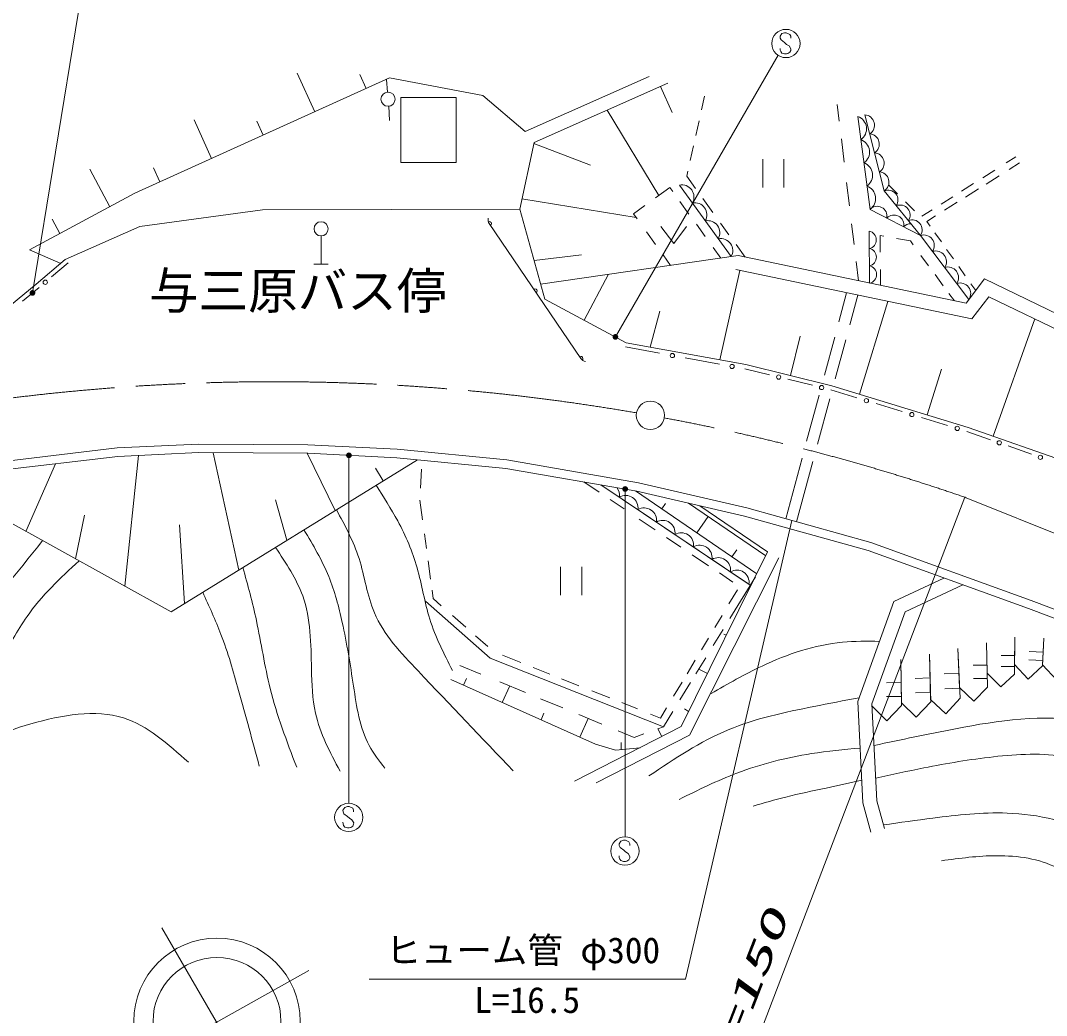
# Model space of a CAD drawing. Units: millimetres, scale not verified. Extents: x 40000 to 680000, y 20000 to 380000.
# Drawn here: x 118694 to 191173, y 263468 to 333772 of the extents above; entities that cross this region are included whole.
import ezdxf
from ezdxf.enums import TextEntityAlignment as Align

# ---------------------------------------------------------------- set-up
doc = ezdxf.new("R2010")
doc.units = ezdxf.units.MM
doc.header["$LTSCALE"] = 1000
doc.linetypes.add('CHAIN', pattern=[18.5, 12, -1.5, 3.5, -1.5])
for name, color, linetype, lineweight in [('M-BGD', 7, 'Continuous', 13), ('M-BMK', 2, 'CHAIN', 13), ('M-BMK-SRVR', 3, 'Continuous', 13), ('M-STR-HTXT', 7, 'Continuous', 13), ('M-STR-STR3', 7, 'Continuous', 13), ('M-STR-STRC', 7, 'Continuous', 13)]:
    doc.layers.add(name, color=color, linetype=linetype, lineweight=lineweight)
doc.styles.add('ＭＳ ゴシック', font='')
doc.styles.get('ＭＳ ゴシック').set_extended_font_data('MS Gothic')

# ---------------------------------------------------------------- blocks, each defined once
blk = doc.blocks.new('filled_dot')
at = {"color": 0, "linetype": 'Continuous', "lineweight": -2, "const_width": 1.25}
blk.add_lwpolyline([(-0.625, 0, 1), (0.625, 0, 1)], format="xyb", close=True, dxfattribs=at)

msp = doc.modelspace()

# ---------------------------------------------------------------- linework, layer by layer
at = {"layer": 'M-BGD'}
for p, q in [((138238, 330049), (139476, 327317)), ((142668, 329963), (143119, 328967)), ((154352, 325932), (163102, 329809)), ((126772, 321562), (144764, 329712)), ((144622, 328715), (144541, 329611)), ((144764, 329712), (151365, 328463)), ((154979, 325164), (164431, 329353)), ((164723, 327267), (163903, 329119)), ((145572, 323734), (145573, 328342)), ((145573, 328342), (149474, 328341)), ((149474, 328341), (149473, 323732)), ((151365, 328463), (154352, 325932)), ((167020, 328416), (166805, 327454)), ((144702, 327715), (144772, 326715)), ((176528, 326668), (176385, 327841)), ((163777, 321409), (160129, 327446)), ((177847, 326997), (178706, 320430)), ((178706, 320430), (177847, 326997)), ((179710, 321736), (178343, 327106)), ((179710, 321736), (178343, 327106)), ((130950, 326748), (132188, 324015)), ((135381, 326662), (135832, 325666)), ((166630, 326673), (166403, 325657)), ((153961, 320433), (154979, 325164)), ((158959, 323552), (154959, 325072)), ((166236, 324911), (166008, 323891)), ((176880, 323771), (176681, 325402)), ((188319, 323707), (188999, 324137)), ((123587, 323259), (125003, 320615)), ((128094, 323361), (128545, 322365)), ((149473, 323732), (145572, 323734)), ((171130, 321972), (171130, 323972)), ((172630, 323971), (172630, 321971)), ((188542, 323256), (189267, 323715)), ((165836, 323121), (165757, 322770)), ((166387, 321897), (165757, 322770)), ((186676, 322666), (187521, 323201)), ((186903, 322218), (187820, 322799)), ((164562, 321975), (163563, 321255)), ((164774, 321681), (164562, 321975)), ((168896, 317087), (165247, 322146)), ((168896, 317087), (165247, 322146)), ((177255, 320683), (177054, 322331)), ((180018, 322151), (180646, 321529)), ((185181, 321720), (186015, 322247)), ((185441, 321293), (186361, 321875)), ((119319, 317570), (126772, 321562)), ((162182, 319851), (154118, 321162)), ((167614, 320197), (166893, 321196)), ((182271, 318587), (179710, 321736)), ((182271, 318587), (179710, 321736)), ((183734, 320803), (184557, 321324)), ((127118, 319223), (135792, 320390)), ((135792, 320390), (153961, 320433)), ((153961, 320433), (155728, 314089)), ((162801, 320706), (161989, 320119)), ((165914, 320100), (165271, 320992)), ((178706, 320430), (182271, 318587)), ((182271, 318587), (178706, 320430)), ((181214, 320966), (181850, 320336)), ((182373, 319941), (183087, 320393)), ((183977, 320365), (184866, 320928)), ((120933, 319743), (121477, 318726)), ((161989, 320119), (162250, 319757)), ((182724, 319571), (183342, 319963)), ((121855, 316886), (127118, 319223)), ((158278, 309886), (151812, 319424)), ((163938, 319226), (164837, 318026)), ((164837, 318026), (165738, 319225)), ((167064, 318506), (166439, 319373)), ((168743, 318631), (168142, 319464)), ((177587, 317942), (177410, 319399)), ((182724, 319571), (182961, 319236)), ((139927, 318552), (139926, 316552)), ((162916, 318834), (163562, 317938)), ((178677, 315215), (178646, 318885)), ((178677, 315215), (178646, 318885)), ((179416, 318582), (179688, 318533)), ((179426, 317408), (179416, 318582)), ((180575, 318376), (181558, 318201)), ((181558, 318201), (181754, 317934)), ((182271, 318587), (185694, 314059)), ((185694, 314059), (182271, 318587)), ((183295, 318764), (183747, 318125)), ((119319, 317570), (121536, 316613)), ((168164, 316982), (167627, 317725)), ((169879, 317055), (169240, 317942)), ((184118, 317601), (184594, 316930)), ((119808, 315133), (121855, 316886)), ((158316, 317207), (154970, 316808)), ((155433, 315147), (169388, 317158)), ((164092, 317204), (164620, 316471)), ((169388, 317158), (185490, 313790)), ((177899, 315378), (177734, 316739)), ((182306, 317180), (182843, 316449)), ((122050, 316658), (120879, 315655)), ((139426, 316553), (140426, 316552)), ((169515, 316110), (168095, 309792)), ((169230, 316170), (185902, 312682)), ((179446, 315054), (179436, 316184)), ((184982, 316382), (185434, 315743)), ((160236, 315839), (158502, 312603)), ((183307, 315817), (183883, 315031)), ((185490, 313790), (186805, 315515)), ((186805, 315515), (208570, 304938)), ((115811, 311869), (119808, 315133)), ((120000, 314903), (118837, 313953)), ((185838, 315173), (186178, 314693)), ((155728, 314089), (161490, 311002)), ((176505, 312491), (177056, 314533)), ((177272, 312263), (177840, 314369)), ((179957, 313926), (177956, 307376)), ((184277, 314495), (184668, 313962)), ((185902, 312682), (187104, 314258)), ((187104, 314258), (208990, 303622)), ((163853, 313242), (163176, 310693)), ((190342, 312684), (187413, 304402)), ((161490, 311002), (169931, 309456)), ((173761, 311462), (173083, 308686)), ((175484, 308703), (176210, 311397)), ((176246, 308455), (176987, 311203)), ((161436, 310707), (163846, 310265)), ((165652, 309934), (168062, 309493)), ((169869, 309162), (171602, 308739)), ((169931, 309456), (176015, 307969)), ((183754, 309130), (182738, 305915)), ((172902, 308421), (174635, 307998)), ((174226, 304038), (175109, 307311)), ((175935, 307680), (177767, 307120)), ((176015, 307969), (185649, 305026)), ((175001, 303839), (175866, 307046)), ((179142, 306700), (180974, 306141)), ((182348, 305721), (184180, 305161)), ((185555, 304741), (187215, 304154)), ((185649, 305026), (194380, 301938)), ((125520, 303575), (131258, 303840)), ((131258, 303840), (138997, 303793)), ((138997, 303793), (145313, 303480)), ((188460, 303714), (190120, 303126)), ((114522, 302262), (125520, 303575)), ((114610, 301668), (125569, 302977)), ((125569, 302977), (131270, 303240)), ((127017, 303044), (126073, 293805)), ((131270, 303240), (138981, 303193)), ((132314, 303234), (134110, 294945)), ((138946, 303194), (140918, 299147)), ((138981, 303193), (145269, 302881)), ((145313, 303480), (153053, 302721)), ((121170, 302452), (119071, 297675)), ((129339, 292000), (146734, 302738)), ((145269, 302881), (152972, 302126)), ((153053, 302721), (162348, 301117)), ((172751, 298565), (173907, 302852)), ((173521, 298350), (174668, 302602)), ((143776, 302133), (144321, 301248)), ((146946, 300728), (147016, 302070)), ((152972, 302126), (162229, 300528)), ((112513, 301301), (129339, 292000)), ((159583, 300436), (158484, 301175)), ((170155, 293937), (159691, 300966)), ((170245, 293877), (159691, 300966)), ((162348, 301117), (169998, 299335)), ((162130, 300551), (170711, 294679)), ((162229, 300528), (169849, 298753)), ((136703, 299897), (137514, 297046)), ((147091, 298485), (146901, 299874)), ((161336, 299259), (160349, 299922)), ((164257, 299637), (164005, 299269)), ((165889, 299676), (171339, 295946)), ((166694, 299488), (171473, 296218)), ((123206, 298815), (122572, 295740)), ((167271, 298730), (166481, 297574)), ((169849, 298753), (178577, 296313)), ((169998, 299335), (178760, 296885)), ((129931, 298143), (130284, 292583)), ((163533, 297783), (162398, 298546)), ((147368, 296455), (147225, 297503)), ((165353, 296560), (164324, 297252)), ((178760, 296885), (190101, 292789)), ((165362, 283879), (171473, 296218)), ((165959, 283286), (172274, 295798)), ((167303, 295251), (166151, 296025)), ((169289, 296366), (168956, 295880)), ((178577, 296313), (189894, 292226)), ((147664, 294287), (147487, 295584)), ((156851, 293170), (156852, 295170)), ((158352, 295170), (158351, 293170)), ((169019, 294098), (168062, 294741)), ((168798, 291510), (170605, 294465)), ((183930, 294380), (180378, 292720)), ((168742, 292551), (169342, 293553)), ((185263, 293899), (181179, 291991)), ((147850, 292925), (147769, 293523)), ((147850, 292925), (148419, 292425)), ((147305, 292740), (151865, 288725)), ((180378, 292720), (177836, 285649)), ((189894, 292226), (209834, 284719)), ((190101, 292789), (210204, 285221)), ((149204, 291733), (150143, 290907)), ((167745, 290887), (168254, 291737)), ((181179, 291991), (178845, 285500)), ((167633, 289606), (168327, 290740)), ((150826, 290306), (151699, 289538)), ((166800, 289309), (167297, 290139)), ((168387, 290416), (168558, 290331)), ((188908, 287596), (188948, 290197)), ((188918, 288270), (188948, 290197)), ((190900, 288164), (190981, 290133)), ((190903, 288237), (190981, 290133)), ((185035, 286640), (184919, 289405)), ((185067, 285891), (184919, 289405)), ((186999, 286661), (186933, 289801)), ((186978, 287660), (186933, 289801)), ((151865, 288725), (164121, 283865)), ((152736, 288918), (154037, 288401)), ((165778, 287604), (166362, 288578)), ((166405, 287598), (167101, 288736)), ((180923, 285363), (180889, 288613)), ((180921, 285554), (180889, 288613)), ((182995, 285627), (182904, 289009)), ((182990, 285787), (182904, 289009)), ((188928, 288897), (187980, 288911)), ((190916, 288558), (189937, 288598)), ((190940, 289149), (189961, 289189)), ((149733, 288209), (151224, 287592)), ((154914, 288054), (156087, 287589)), ((166617, 287945), (167226, 287643)), ((186966, 288231), (185995, 288211)), ((188916, 288116), (187968, 288131)), ((189881, 287238), (188918, 288270)), ((189881, 287238), (190900, 288164)), ((191911, 287153), (190903, 288237)), ((149094, 287219), (159312, 282633)), ((150200, 287283), (149991, 286817)), ((152551, 287042), (154374, 286287)), ((156901, 287266), (158146, 286772)), ((164833, 286026), (165433, 287028)), ((182949, 287318), (181904, 287290)), ((184993, 287648), (183946, 287604)), ((186986, 287289), (186014, 287269)), ((187946, 286680), (186978, 287660)), ((187946, 286680), (188908, 287596)), ((153250, 286752), (152728, 285588)), ((159047, 286415), (160316, 285911)), ((165281, 285761), (166033, 286990)), ((180906, 286988), (179863, 286977)), ((182976, 286303), (181931, 286275)), ((185037, 286594), (183990, 286549)), ((186048, 285680), (185035, 286640)), ((186048, 285680), (186999, 286661)), ((155428, 285850), (157002, 285199)), ((161164, 285575), (162290, 285129)), ((177836, 285649), (178206, 278489)), ((180917, 286013), (179873, 286002)), ((181977, 284545), (182995, 285627)), ((184065, 284792), (182990, 285787)), ((184065, 284792), (185067, 285891)), ((163910, 284486), (164338, 285200)), ((164121, 283865), (164787, 284953)), ((165592, 285146), (165895, 284955)), ((178845, 285500), (179199, 278645)), ((179891, 284299), (178854, 285323)), ((179891, 284299), (180923, 285363)), ((181977, 284545), (180921, 285554)), ((155674, 284826), (155465, 284360)), ((158145, 284725), (159766, 284054)), ((158796, 284456), (158202, 283131)), ((163205, 284766), (163910, 284486)), ((157826, 280014), (165362, 283879)), ((160920, 283576), (162042, 283111)), ((163712, 283716), (163990, 283175)), ((163713, 283717), (164121, 283865)), ((159367, 279905), (165959, 283286)), ((161123, 282751), (161116, 282256)), ((162042, 283111), (162735, 283362)), ((159312, 282633), (160733, 282217)), ((160733, 282217), (162459, 282390)), ((178206, 278489), (178753, 276431)), ((179199, 278645), (179719, 276688))]:
    msp.add_line(p, q, dxfattribs=at)
for centre, radius in [((144658, 328213), 500), ((139927, 319052), 500), ((120440, 315279), 150), ((164749, 310100), 150), ((168965, 309328), 150), ((172252, 308580), 150), ((175285, 307839), 150), ((178455, 306910), 150), ((181661, 305931), 150), ((184868, 304951), 150), ((187837, 303934), 150), ((190742, 302906), 150)]:
    msp.add_circle(centre, radius, dxfattribs=at)
for centre, radius, start, end in [((177522, 326120), 935, 305.19325, 69.71915), ((178291, 326378), 730, 302.63103, 85.92231), ((178633, 325035), 730, 302.63103, 85.92231), ((177737, 324478), 935, 305.19325, 69.71915), ((178975, 323693), 730, 302.63103, 85.92231), ((177952, 322836), 935, 305.19325, 69.71915), ((179316, 322350), 730, 302.63103, 85.92231), ((165413, 321305), 858, 330.46581, 101.14272), ((178167, 321195), 935, 305.19325, 69.71915), ((179976, 321080), 708, 326.18218, 112.06859), ((166325, 320040), 858, 330.46581, 101.14272), ((179209, 319948), 697, 349.09808, 136.21507), ((180829, 320030), 708, 326.18218, 112.06859), ((152226, 319704), 500, 169.13521, 214.13521), ((167237, 318775), 858, 330.46581, 101.14272), ((180398, 319333), 697, 349.09808, 136.21507), ((181683, 318981), 708, 326.18218, 112.06859), ((151812, 319424), 150, 304.13521, 124.13521), ((181586, 318719), 697, 89.1527, 136.21507), ((168150, 317510), 858, 330.46581, 101.14272), ((178527, 318273), 624, 281.95592, 79.00144), ((182496, 317868), 754, 326.7532, 107.4285), ((178537, 317049), 624, 281.95592, 79.00144), ((183352, 316736), 754, 326.7532, 107.4285), ((178547, 315826), 624, 281.95592, 79.00144), ((184208, 315604), 754, 326.7532, 107.4285), ((155045, 314655), 150, 304.13521, 124.13521), ((185064, 314472), 754, 326.7532, 107.4285), ((158278, 309886), 150, 304.13521, 124.13521), ((158692, 310167), 500, 214.13521, 259.13521), ((160138, 300219), 871, 351.31248, 39.50398), ((161446, 299341), 871, 351.31248, 120.9105), ((162754, 298462), 871, 351.31248, 120.9105), ((164062, 297583), 871, 351.31248, 120.9105), ((165370, 296705), 871, 351.31248, 120.9105), ((166678, 295826), 871, 351.31248, 120.9105), ((167986, 294948), 871, 351.31248, 120.9105), ((169295, 294069), 871, 351.31248, 120.9105)]:
    msp.add_arc(centre, radius, start, end, dxfattribs=at)
for points, knots in [([(143819, 300938), (144348, 300108), (144877, 299279), (145344, 298412), (145909, 297361), (146383, 296255), (146711, 295107), (147054, 293906), (147236, 292659), (147607, 291473), (148000, 290215), (148605, 289027), (149210, 287839)], [0, 0, 0, 0, 1, 1, 1, 2, 2, 2, 3, 3, 3, 4, 4, 4, 4]), ([(141012, 299205), (141615, 298086), (142219, 296967), (142606, 295761), (143013, 294493), (143182, 293128), (143692, 291922), (144350, 290368), (145575, 289079), (146781, 287811), (149069, 285406), (151287, 283075), (153504, 280744)], [0, 0, 0, 0, 1, 1, 1, 2, 2, 2, 3, 3, 3, 4, 4, 4, 4]), ([(138717, 297789), (139357, 296713), (139997, 295637), (140467, 294487), (140892, 293446), (141178, 292345), (141419, 291245), (141746, 289757), (141989, 288271), (142219, 286744), (142437, 285295), (142644, 283807), (143323, 282549), (143628, 281984), (144029, 281465), (144429, 280947)], [0, 0, 0, 0, 1, 1, 1, 2, 2, 2, 3, 3, 3, 4, 4, 4, 5, 5, 5, 5]), ([(120251, 297023), (118419, 294714), (116588, 292405), (114564, 290267), (113233, 288861), (111819, 287529), (110598, 286026), (109507, 284683), (108571, 283204), (107815, 281646), (107202, 280382), (106708, 279067), (106214, 277752)], [0, 0, 0, 0, 1, 1, 1, 2, 2, 2, 3, 3, 3, 4, 4, 4, 4]), ([(136700, 296544), (137448, 295435), (138196, 294326), (138627, 293110), (139194, 291509), (139213, 289722), (139251, 287964), (139274, 286898), (139304, 285843), (139528, 284834), (139846, 283404), (140556, 282067), (141265, 280730)], [0, 0, 0, 0, 1, 1, 1, 2, 2, 2, 3, 3, 3, 4, 4, 4, 4]), ([(122829, 295598), (121504, 294365), (120179, 293132), (119154, 291656), (118457, 290653), (117899, 289536), (117136, 288597), (116295, 287562), (115205, 286742), (114145, 285886), (112892, 284874), (111680, 283810), (110736, 282549), (109793, 281290), (109116, 279833), (108440, 278377)], [0, 0, 0, 0, 1, 1, 1, 2, 2, 2, 3, 3, 3, 4, 4, 4, 5, 5, 5, 5]), ([(134405, 295127), (134746, 293881), (135086, 292635), (135358, 291373), (135701, 289777), (135936, 288154), (136330, 286574), (136802, 284679), (137504, 282844), (138205, 281010)], [0, 0, 0, 0, 1, 1, 1, 2, 2, 2, 3, 3, 3, 3]), ([(131562, 293372), (132015, 292390), (132468, 291408), (132854, 290400), (133348, 289107), (133731, 287772), (134104, 286435), (134602, 284651), (135082, 282866), (135563, 281080)], [0, 0, 0, 0, 1, 1, 1, 2, 2, 2, 3, 3, 3, 3]), ([(167486, 286219), (168663, 286897), (169840, 287575), (171077, 288160), (172873, 289008), (174795, 289661), (176757, 289843), (177621, 289924), (178493, 289913), (179365, 289902)], [0, 0, 0, 0, 1, 1, 1, 2, 2, 2, 3, 3, 3, 3]), ([(163087, 280395), (164900, 281610), (166712, 282826), (168694, 283654), (170610, 284454), (172684, 284893), (174740, 285301), (175808, 285512), (176871, 285716), (177933, 285920)], [0, 0, 0, 0, 1, 1, 1, 2, 2, 2, 3, 3, 3, 3]), ([(110596, 278446), (111546, 279487), (112497, 280528), (113587, 281366), (115266, 282656), (117274, 283463), (119430, 284076), (121622, 284700), (123967, 285124), (125967, 284491), (127662, 283954), (129109, 282657), (130556, 281360)], [0, 0, 0, 0, 1, 1, 1, 2, 2, 2, 3, 3, 3, 4, 4, 4, 4]), ([(178998, 282547), (180906, 282953), (182814, 283359), (184755, 283730), (187800, 284311), (190924, 284805), (193964, 284236), (195734, 283904), (197476, 283211), (198915, 282151), (200541, 280954), (201780, 279288), (202893, 277569), (203748, 276249), (204528, 274897), (205067, 273449), (205691, 271773), (205992, 269968), (206176, 268173), (206275, 267199), (206341, 266229), (206406, 265258)], [0, 0, 0, 0, 1, 1, 1, 2, 2, 2, 3, 3, 3, 4, 4, 4, 5, 5, 5, 6, 6, 6, 7, 7, 7, 7]), ([(165224, 278738), (166564, 279397), (167904, 280057), (169297, 280588), (170996, 281236), (172775, 281695), (174573, 281975), (175712, 282152), (176859, 282258), (178006, 282363)], [0, 0, 0, 0, 1, 1, 1, 2, 2, 2, 3, 3, 3, 3]), ([(179117, 280245), (180248, 280492), (181380, 280738), (182516, 280962), (184140, 281283), (185772, 281559), (187422, 281745), (189149, 281940), (190896, 282036), (192623, 281743), (194714, 281390), (196776, 280467), (198313, 279043), (199592, 277859), (200506, 276327), (201353, 274774), (202091, 273420), (202778, 272049), (203216, 270603), (203675, 269088), (203862, 267491), (204048, 265893)], [0, 0, 0, 0, 1, 1, 1, 2, 2, 2, 3, 3, 3, 4, 4, 4, 5, 5, 5, 6, 6, 6, 7, 7, 7, 7]), ([(170446, 278268), (171213, 278489), (171979, 278710), (172752, 278905), (173695, 279142), (174647, 279338), (175598, 279542), (176441, 279722), (177282, 279907), (178123, 280092)], [0, 0, 0, 0, 1, 1, 1, 2, 2, 2, 3, 3, 3, 3]), ([(179653, 276936), (180820, 277099), (181987, 277261), (183152, 277412), (184884, 277635), (186612, 277832), (188387, 277768), (190604, 277689), (192895, 277203), (194696, 275998), (196194, 274995), (197354, 273496), (198328, 271933), (199017, 270827), (199613, 269689), (200071, 268491), (200311, 267864), (200514, 267221), (200716, 266578)], [0, 0, 0, 0, 1, 1, 1, 2, 2, 2, 3, 3, 3, 4, 4, 4, 5, 5, 5, 6, 6, 6, 6]), ([(183749, 274400), (185042, 274577), (186336, 274754), (187669, 274757), (189138, 274761), (190654, 274554), (191923, 273895), (193180, 273243), (194194, 272148), (195148, 271050), (195958, 270119), (196724, 269186), (197490, 268253)], [0, 0, 0, 0, 1, 1, 1, 2, 2, 2, 3, 3, 3, 4, 4, 4, 4])]:
    msp.add_open_spline(points, degree=3, knots=knots, dxfattribs=at)
at = {"layer": 'M-BMK'}
msp.add_line((185502, 300056), (237144, 279258), dxfattribs=at)
for start, end in [(80.17024, 117.09607), (70.97313, 79.40629)]:
    msp.add_arc((136600, 158251), 150000, start, end, dxfattribs=at)
at = {"layer": 'M-BMK-SRVR'}
for p, q in [((136147, 256819), (128688, 269652)), ((139059, 266642), (121250, 256686))]:
    msp.add_line(p, q, dxfattribs=at)
for centre, radius in [((163193, 305875), 1000), ((132574, 263046), 5885), ((132574, 263046), 4520)]:
    msp.add_circle(centre, radius, dxfattribs=at)
at = {"layer": 'M-STR-HTXT'}
msp.add_line((185407, 300088), (169314, 257986), dxfattribs=at)
at = {"layer": 'M-STR-STR3'}
for p in [(173182, 298445), (143327, 266042)]:
    msp.add_line(p, (165664, 266034), dxfattribs=at)
at = {"layer": 'M-STR-STRC'}
for p, q in [((119538, 314525), (122801, 334398)), ((172480, 332846), (172356, 332662)), ((172672, 332912), (172480, 332846)), ((172793, 332909), (172672, 332912)), ((173043, 332791), (172793, 332909)), ((173106, 332659), (173043, 332791)), ((172356, 332662), (172358, 332530)), ((172358, 332530), (172422, 332401)), ((172422, 332401), (172677, 332219)), ((172677, 332219), (172806, 332088)), ((172806, 332088), (172985, 331972)), ((172985, 331972), (173111, 331772)), ((173106, 332530), (173106, 332659)), ((160718, 311415), (172215, 331313)), ((172358, 331682), (172356, 331803)), ((172398, 331580), (172358, 331682)), ((172482, 331469), (172398, 331580)), ((172669, 331408), (172482, 331469)), ((172803, 331408), (172669, 331408)), ((172903, 331437), (172803, 331408)), ((173045, 331529), (172903, 331437)), ((173106, 331661), (173045, 331529)), ((173111, 331772), (173106, 331661)), ((141895, 303049), (141887, 278466)), ((161407, 300670), (161398, 276088)), ((141599, 278164), (141475, 277979)), ((141475, 277979), (141478, 277848)), ((141478, 277848), (141541, 277718)), ((141541, 277718), (141796, 277537)), ((141791, 278229), (141599, 278164)), ((141912, 278227), (141791, 278229)), ((142162, 278108), (141912, 278227)), ((142226, 277976), (142162, 278108)), ((142226, 277847), (142226, 277976)), ((141477, 277000), (141475, 277121)), ((141517, 276897), (141477, 277000)), ((141601, 276786), (141517, 276897)), ((141796, 277537), (141925, 277405)), ((141925, 277405), (142104, 277289)), ((142104, 277289), (142231, 277089)), ((142225, 276978), (142165, 276847)), ((142231, 277089), (142225, 276978)), ((141788, 276726), (141601, 276786)), ((141922, 276726), (141788, 276726)), ((142022, 276755), (141922, 276726)), ((142165, 276847), (142022, 276755)), ((161111, 275785), (160987, 275601)), ((160987, 275601), (160989, 275470)), ((160989, 275470), (161052, 275340)), ((161303, 275851), (161111, 275785)), ((161424, 275849), (161303, 275851)), ((161674, 275730), (161424, 275849)), ((161737, 275598), (161674, 275730)), ((161737, 275469), (161737, 275598)), ((160989, 274622), (160986, 274743)), ((161052, 275340), (161308, 275159)), ((161308, 275159), (161437, 275027)), ((161437, 275027), (161616, 274911)), ((161616, 274911), (161742, 274711)), ((161742, 274711), (161737, 274600)), ((161028, 274519), (160989, 274622)), ((161113, 274408), (161028, 274519)), ((161300, 274348), (161113, 274408)), ((161434, 274348), (161300, 274348)), ((161534, 274376), (161434, 274348)), ((161676, 274469), (161534, 274376)), ((161737, 274600), (161676, 274469))]:
    msp.add_line(p, q, dxfattribs=at)
for centre in [(172763, 332149), (141882, 277466), (161394, 275088)]:
    msp.add_circle(centre, 1000, dxfattribs=at)

# ---------------------------------------------------------------- block references
at = {"layer": 'M-STR-STRC', "xscale": 160, "yscale": 160}
for p, rotation in [((119538, 314525), 80.7), ((160718, 311415), 60), ((141895, 303049), 270), ((161407, 300670), 270)]:
    msp.add_blockref('filled_dot', p, dxfattribs=dict(at, rotation=rotation))

# ---------------------------------------------------------------- texts
at = {"layer": 'M-STR-HTXT', "style": 'ＭＳ ゴシック'}
msp.add_text('与三原バス停', height=2566, rotation=359.98, dxfattribs=at).set_placement((127773, 312629), align=Align.BOTTOM_LEFT)
at = {"layer": 'M-STR-HTXT', "style": 'ＭＳ ゴシック', "oblique": 15, "width": 2}
msp.add_text('R=150', height=1833, rotation=68.701, dxfattribs=at).set_placement((169028, 258739), align=Align.BOTTOM_LEFT)
at = {"layer": 'M-STR-STR3', "style": 'ＭＳ ゴシック'}
for s, p in [('ヒューム管 φ300', (144496, 266616)), ('L=16.5', (150745, 263101))]:
    msp.add_text(s, height=1833, rotation=359.98, dxfattribs=at).set_placement(p, align=Align.BOTTOM_LEFT)

doc.saveas('drawing.dxf')
